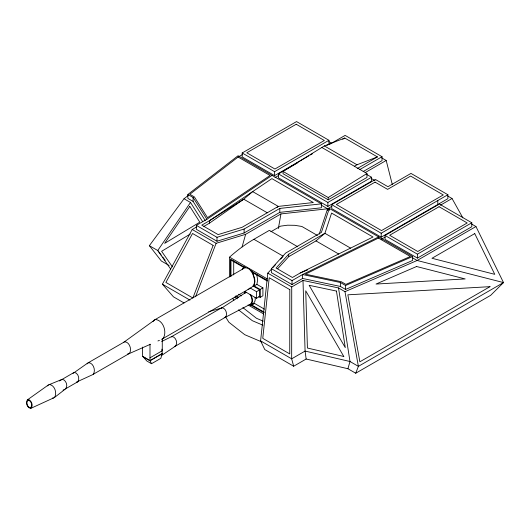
<?xml version="1.0" encoding="UTF-8"?>
<svg xmlns="http://www.w3.org/2000/svg" width="530" height="530" viewBox="0 0 530 530"><rect width="100%" height="100%" fill="white"/><g stroke="black" fill="none" stroke-linecap="round" stroke-linejoin="round"><path stroke-width="0.79" d="M355.723 373.233L358.386 366.356L344.984 291.666L338.524 287.936L303.001 280.443L291.725 286.949L291.666 358.823L293.673 366.23L306.148 359.022L347.918 368.728L355.723 373.233L490.681 295.323L503.5 282.576L475.953 226.529L471.687 224.071M142.464 347.07L142.464 356.451L149.99 360.791L149.99 344.195M293.673 366.23L264.775 349.548L260.594 340.883L267.802 273.142L271.698 268.882M278.349 228.562L280.953 213.921L327.586 208.787L331.833 206.336M174.277 346.362L175.039 346.342C178.444 343.93 175.947 336.676 171.886 336.497L171.23 336.855L221.812 307.672C225.793 307.943 227.814 314.098 225.621 317.152L175.695 345.977L161.259 355.683L162.087 353.596L160.868 358.313L151.52 363.706L146.797 360.983L142.848 356.438L150.01 360.572L151.52 363.706M242.077 246.927L245.642 234.313L280.953 213.921M347.918 368.728L349.992 361.506L338.524 287.936M319.199 234.174L327.586 208.787L327.626 210.423M329.315 208.416L321.379 232.438L285.683 253.042L271.38 268.697L271.38 272.639L292.03 284.557L302.584 278.469L340.373 286.438L345.58 289.44L412.645 260.462L412.645 256.527L329.315 208.416L329.315 209.993M195.537 296.787L216.127 243.303L245.642 234.313M184.036 302.935L173.462 296.833L162.405 284.199L192.204 229.49L196.431 227.052M169.136 265.51L161.332 261.005L149.361 245.675L184.036 198.743L190.502 202.473L157.755 250.524L170.733 269.141M65.21 389.007C68.549 386.642 66.104 379.52 62.109 379.341L48.316 384.999L27.328 399.931C25.367 402.661 27.169 408.153 30.727 408.398L54.444 397.533L65.853 388.656L77.903 381.693C80.056 378.692 78.076 372.65 74.167 372.378L59.4 380.971M27.62 400.528C25.95 402.86 27.487 407.543 30.515 407.749C33.105 405.914 31.21 400.395 28.116 400.256L27.62 400.528L28.998 399.68M47.627 385.919L48.316 384.999M54.444 397.533C57.452 393.326 54.676 384.879 49.21 384.502M73.034 373.392L87.748 363.043L124.716 341.724C129.631 342.062 132.122 349.654 129.419 353.43L92.445 374.756L76.519 382.07M87.125 363.871L88.556 362.606C93.466 362.937 95.963 370.536 93.253 374.312M153.004 321.571L154.018 320.226L244.946 267.763C250.564 267.537 253.294 274.169 254.261 278.806C255.453 283.179 253.4 287.008 249.431 288.704L161.683 339.326M163.001 338.604C167.414 332.442 163.346 320.047 155.33 319.504L123.914 342.168M242.223 269.267L243.303 267.816L244.714 267.041L243.118 267.094L230.981 260.084L230.981 276.541M220.659 308.698L246.178 292.235M244.35 292.938L245.045 292.01M244.754 293.507L245.37 292.679M258.753 296.535L260.184 297.363L262.913 295.786L262.913 287.856L256.865 284.365L254.029 286.087L254.937 281.609L254.705 278.886L252.942 273.381L251.531 270.976L253.135 272.877L267.272 281.039M256.865 284.365L257.666 280.032L256.758 274.5M272.811 267.663L275.593 264.616M280.595 259.144L282.821 256.706M350.542 248.106L324.903 233.306L288.704 254.201L276.064 268.041L292.427 277.488L300.199 272.996L373.007 237.003L331.581 213.086L324.903 233.306L315.993 240.911L288.704 256.666L277.713 268.697M277.11 207.409L278.296 206.395L313.316 202.54L271.89 178.623L209.542 220.659L201.771 225.151L218.135 234.591L242.097 227.297L278.296 206.395L252.658 191.595L243.747 199.201L209.542 223.123L203.891 226.389M205.176 220.493L193.092 201.407L187.885 198.399L187.885 194.457L238.083 155.74L321.405 203.851L321.405 207.786L279.807 212.371L244.111 232.981L216.995 241.236L196.345 229.318L196.345 225.376L206.899 219.281L272.056 175.357M184.036 198.743L188.587 195.232M321.756 147.419L366.952 173.515L366.952 177.437L328.222 199.797L283.027 173.701L283.027 171.428L324.34 145.929L344.778 138.052L377.433 156.9L357.2 168.586M328.222 199.797L328.222 197.524L366.952 173.515M190.27 234.041L161.617 251.306L172.482 266.895M308.917 155.793L274.58 175.615L242.183 156.913L242.183 152.971L296.555 121.582L328.951 140.284L328.951 144.226M238.745 156.681L242.29 154.634M242.183 152.971L274.58 171.68L328.951 140.284M310.348 154.965L312.495 153.726M326.805 145.465L328.236 144.637M366.68 174.43L371.557 177.245L371.557 181.187L327.885 206.395L278.422 177.835L278.422 173.9L297.767 162.73M329.282 144.531L345.116 135.388L382.037 156.708L382.037 160.65L363.196 171.521M274.984 177.603L278.528 175.556M342.698 139.251L344.778 138.052M196.345 225.376L216.995 237.301L244.111 229.04L279.807 208.429L321.405 203.851M354.404 166.274L356.995 164.777L377.433 156.9M359.711 169.6L382.037 156.708M365.25 172.555L386.184 160.471L392.279 184.413M270.903 231.729L280.575 226.144L287.545 225.204L294.799 225.316L301.861 226.469L317.45 235.472M278.422 173.9L327.885 202.453L371.557 177.245M331.727 204.673L375.399 179.465L387.947 186.706L410.969 173.409L447.89 194.729L447.89 198.671L381.196 237.175L331.727 208.615L331.727 204.673L381.196 233.233L447.89 194.729M254.135 285.942L260.184 289.433L262.913 287.856M250.021 287.916L256.54 291.679L259.726 289.844L259.726 296.422L256.54 298.264L244.535 291.328M149.99 357.836L162.266 350.741L162.266 339.008M150.01 360.572L162.087 353.596M149.99 360.791L162.266 353.702L161.882 349.137M271.38 268.697L292.03 280.622L302.584 274.527L378.672 236.91M250.557 304.969C253.923 304.061 255.997 300.934 255.062 297.509M250.776 305.094L253.506 303.518L254.612 303.485L264.417 309.142M250.604 294.541C252.379 297.509 253.943 302.974 250.299 305.108L251.882 305.061L254.612 303.485M385.038 235.452L439.41 204.063L471.806 222.766L471.806 226.707L417.435 258.097L385.038 239.394L385.038 235.452L417.435 254.155L471.806 222.766M381.6 239.156L385.144 237.109M440.397 205.209L452.037 198.492L462.856 217.863M475.953 226.529L417.136 260.488L344.984 291.666M61.473 379.692L62.109 379.341M27.328 399.931L27.911 399.607C31.535 399.772 33.761 406.245 30.727 408.398M77.267 382.044L77.903 381.693M127.67 353.901L129.419 353.43M248.113 289.426L249.431 288.704M224.203 317.536L225.621 317.152M224.965 317.516L250.067 304.386C253.466 302.332 251.823 297.204 250.067 294.488M63.043 390.179L64.488 389.398M161.67 341.486L171.886 336.497M128.611 353.874L150.407 344.288M157.927 340.982L159.431 340.32M302.584 278.469L302.584 274.527L340.373 282.497L345.58 285.504L412.645 256.527M300.199 272.996L307.731 269.856M208.714 311.693L221.434 308.056M250.067 304.386L249.577 304.406L263.496 312.435M52.503 398.057L53.543 398.023M263.158 321.127L256.493 318.291L242.873 307.599M262.873 325.181L252.326 320.703L238.54 309.878M261.813 341.936L244.721 334.682L228.867 322.233L225.568 316.821M381.892 157.993L386.184 160.471M447.744 196.014L452.037 198.492M328.832 141.589L331.674 143.232M324.34 145.929L356.995 164.777M371.517 178.597L375.001 180.604M283.027 171.428L328.222 197.524M321.187 205.097L329.72 210.019M412.87 258.031L417.136 260.488L503.5 282.576L358.386 366.356L349.992 361.506L305.081 351.072L291.666 358.823L260.594 340.883M267.252 212.769L243.747 199.201L209.542 220.659L209.542 223.123M315.993 240.911L338.783 254.069M297.827 246.808L269.353 230.371L253.903 239.288L283.086 256.136M187.885 194.457L193.092 197.465L206.899 219.281M192.204 229.49L216.127 243.303M267.802 273.142L291.725 286.949M253.903 239.282A130.287 75.22 -60 0 0 229.55 257.156L267.272 278.932M245.423 267.749L230.523 259.15L230.523 276.276M250.823 270.87L267.723 280.622M253.201 286.081L259.726 289.844M238.639 294.263L241.455 295.886M149.361 245.675L157.755 250.524L161.219 255.082M235.91 295.839L238.725 297.462M251.882 305.061L264.49 312.336M235.506 296.277L237.639 297.509M234.532 297.151L237.38 298.794M248.053 304.955L263.715 313.998M162.405 284.199L189.945 300.099M162.703 257.037L165.181 260.296M190.502 202.473L202.612 221.613M232.743 298.271L233.869 300.404M306.148 359.022L305.081 351.072L303.001 280.443M437.793 200.559L437.793 204.5M417.435 254.155L417.435 258.097M381.196 233.233L381.196 237.175M345.58 285.504L345.58 289.44M340.373 282.497L340.373 286.438M327.885 202.453L327.885 206.395M292.03 280.622L292.03 284.557M288.704 254.201L288.704 256.666M279.807 208.429L279.807 212.371M274.58 171.68L274.58 175.615M260.184 289.433L260.184 297.363M256.54 291.679L256.54 298.264M244.111 229.04L244.111 232.981M233.71 260.979L233.71 274.964M229.55 257.149L229.55 276.945M216.995 237.301L216.995 241.236M193.092 197.465L193.092 201.407M289.811 289.632L289.751 353.927L262.767 338.352L269.22 277.746L289.811 289.632M213.139 245.37L192.88 297.999L165.89 282.417L192.542 233.478L213.139 245.37M189.826 206.409L164.651 243.356L199.797 222.176L189.826 206.409M238.102 157.046L189.826 194.285L194.404 196.928L207.515 217.651L270.048 175.49L238.102 157.046M296.217 124.239L246.788 152.779L274.918 169.017L324.347 140.483L296.217 124.239M375.061 182.121L336.338 204.481L381.534 230.577L443.285 194.921L410.631 176.073L387.609 189.362L375.061 182.121M439.072 206.72L389.643 235.26L417.772 251.498L467.202 222.958L439.072 206.72M474.734 233.597L431.983 258.282L494.762 274.335L474.734 233.597M489.998 286.664L359.863 361.798L347.846 294.819L489.998 286.664M378.433 238.069L305.406 274.169L341.307 281.741L345.885 284.385L410.379 256.513L378.433 238.069M416.587 266.51L376.008 284.047L465.161 278.932L416.587 266.51M336.451 291.069L309.142 285.306L345.275 347.634L336.451 291.069M343.804 356.491L307.413 348.038L305.724 290.804L343.804 356.491"/></g></svg>
